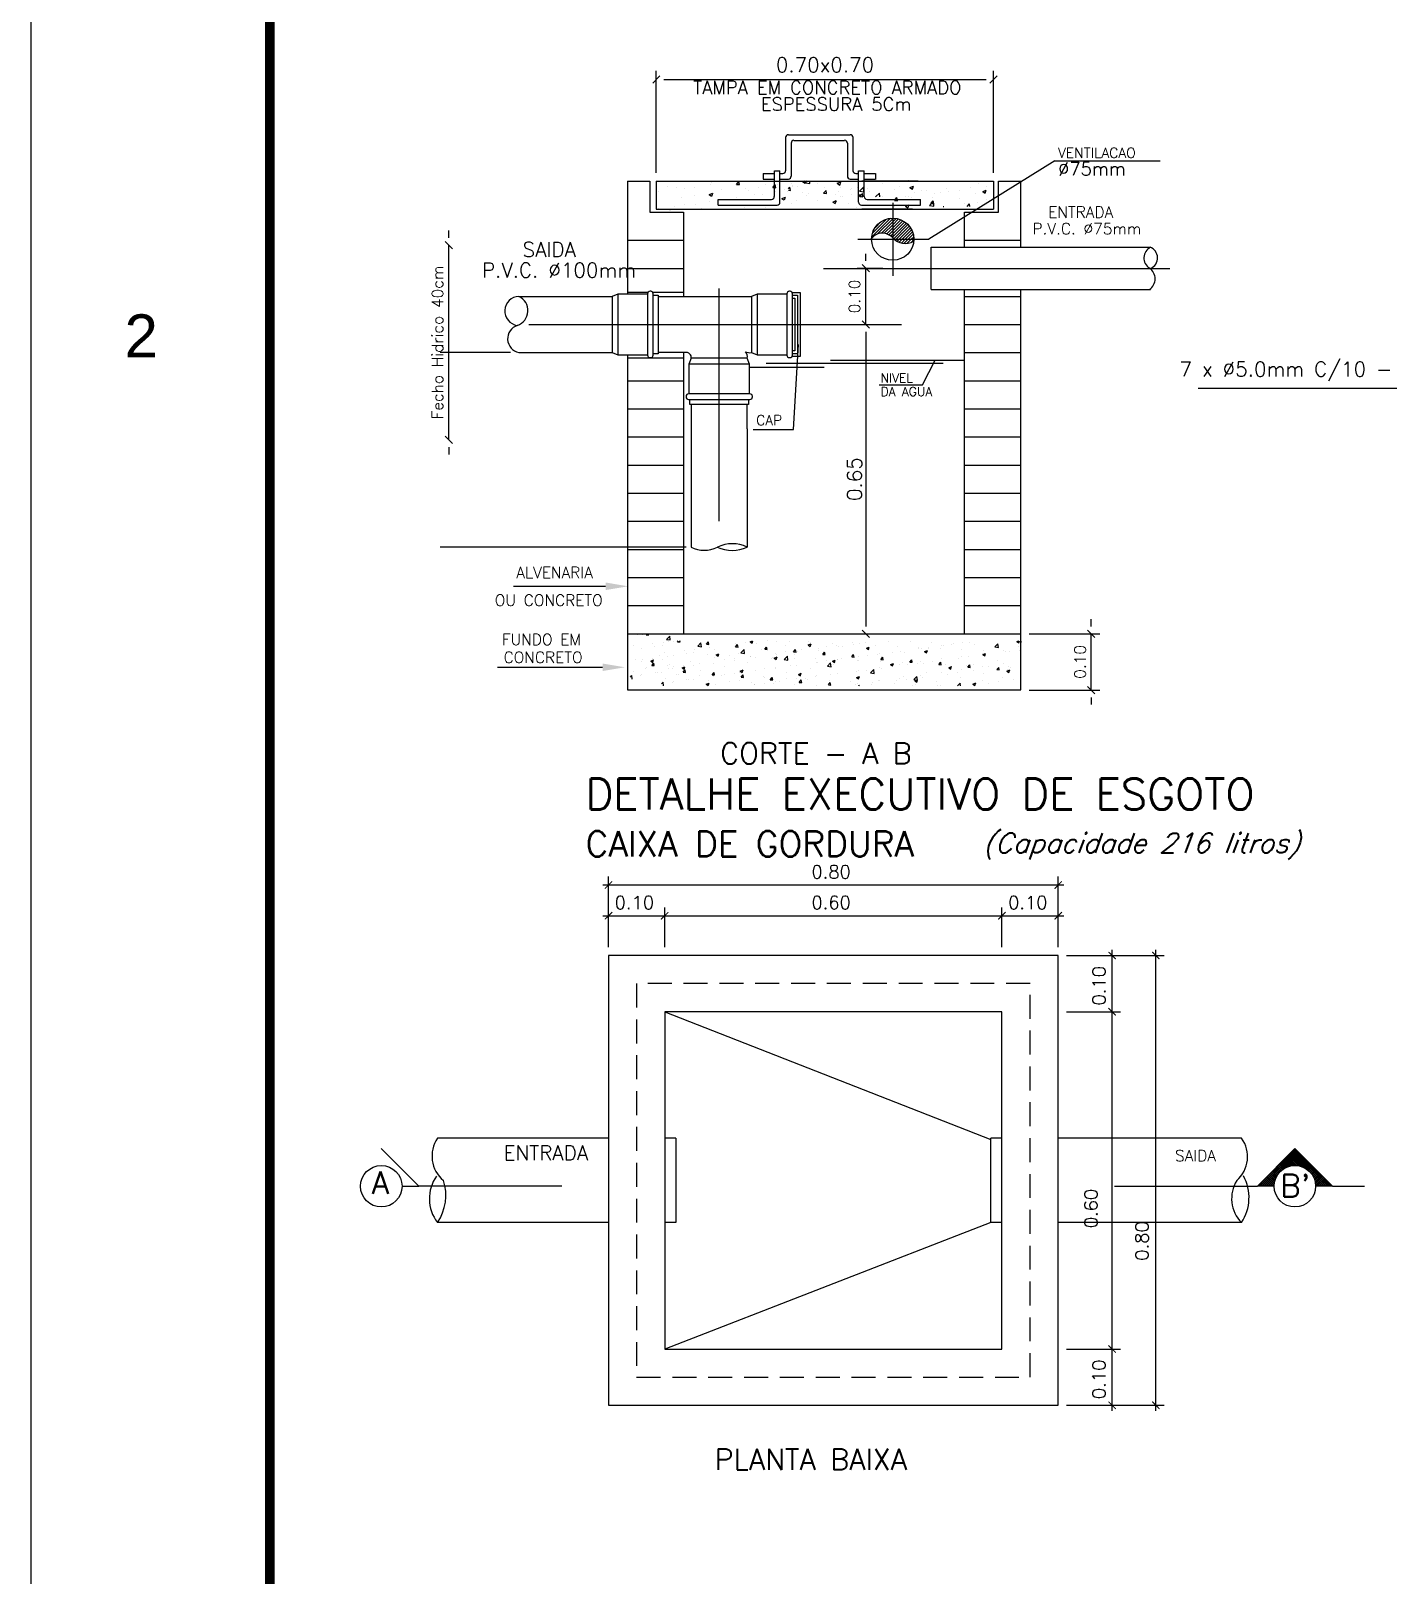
# Model space of a CAD drawing. Extents: x -210 to -126, y -135 to 724.
# Drawn here: x -210.13 to -195.93, y 636.49 to 652.65 of the extents above; entities that cross this region are included whole.
import ezdxf
from ezdxf.enums import TextEntityAlignment as Align

# ---------------------------------------------------------------- set-up
doc = ezdxf.new("R2010")
doc.units = 0
doc.header["$MEASUREMENT"] = 0
doc.linetypes.add('CENTER2', pattern=[28.575, 19.05, -3.175, 3.175, -3.175])
doc.linetypes.add('HIDDEN', pattern=[0.375, 0.25, -0.125])
doc.layers.get('0').update_dxf_attribs({"linetype": 'CONTINUOUS'})
for name, color, linetype in [('A-LAYOUT', 7, 'CONTINUOUS'), ('DETALLHES_CAIXAS', 6, 'CONTINUOUS'), ("PRANCHA - PROJETU'S", 7, 'CONTINUOUS'), ('TXT_1', 2, 'CONTINUOUS'), ('TXT_2', 6, 'CONTINUOUS')]:
    doc.layers.add(name, color=color, linetype=linetype)
doc.styles.add('ADITIVOCAD', font='ROMANS.shx')
doc.styles.add('ARIAL', font='arial.ttf', dxfattribs={"height": 2})
doc.styles.add('ROMANS', font='romans', dxfattribs={"height": 0.1})

# ---------------------------------------------------------------- blocks, each defined once
blk = doc.blocks.new('ADFSGASDFG')
at = {"layer": "PRANCHA - PROJETU'S", "color": 1}
blk.add_line((276.578, 107.346), (276.578, 47.946), dxfattribs=at)
at = {"layer": "PRANCHA - PROJETU'S", "color": 4, "const_width": 0.1}
blk.add_lwpolyline([(279.078, 106.346), (359.678, 106.346), (359.678, 48.946), (279.078, 48.946)], close=True, dxfattribs=at)
at = {"layer": "PRANCHA - PROJETU'S", "color": 50, "linetype": 'Continuous', "style": 'ARIAL'}
blk.add_text('2', height=0.45, dxfattribs=at).set_placement((277.732, 92.496), align=Align.MIDDLE)
blk = doc.blocks.new('*X346')
at = {"color": 0}
for p, q in [((189.809, 137.783), (190.139, 138.114)), ((189.823, 137.85), (190.072, 138.1)), ((189.872, 137.952), (189.97, 138.051)), ((189.912, 137.834), (190.181, 138.103)), ((189.98, 137.849), (190.181, 138.05)), ((190.031, 137.847), (190.181, 137.997)), ((190.074, 137.837), (190.181, 137.944)), ((190.181, 138.103), (190.194, 138.116)), ((190.181, 138.05), (190.242, 138.111)), ((190.181, 137.997), (190.286, 138.101)), ((190.181, 137.944), (190.325, 138.087)), ((190.181, 137.891), (190.361, 138.07)), ((190.181, 137.838), (190.394, 138.05)), ((190.181, 137.785), (190.424, 138.027)), ((190.198, 137.749), (190.451, 138.001)), ((190.244, 137.741), (190.476, 137.973)), ((190.297, 137.741), (190.498, 137.942)), ((190.35, 137.741), (190.517, 137.908)), ((190.112, 137.821), (190.181, 137.891)), ((190.144, 137.801), (190.181, 137.838)), ((190.173, 137.776), (190.181, 137.785)), ((190.227, 137.724), (190.244, 137.741)), ((190.259, 137.703), (190.297, 137.741)), ((190.295, 137.686), (190.35, 137.741)), ((190.335, 137.673), (190.403, 137.741)), ((190.38, 137.665), (190.456, 137.741)), ((190.403, 137.741), (190.533, 137.871)), ((190.433, 137.665), (190.509, 137.741)), ((190.456, 137.741), (190.545, 137.831)), ((190.5, 137.679), (190.556, 137.735)), ((190.509, 137.741), (190.554, 137.786))]:
    blk.add_line(p, q, dxfattribs=at)
blk = doc.blocks.new('*X344')
at = {"color": 0}
for p, q in [((101.59, 65.457), (101.923, 65.79)), ((101.608, 65.457), (101.932, 65.781)), ((101.626, 65.457), (101.941, 65.772)), ((101.643, 65.457), (101.95, 65.763)), ((101.661, 65.457), (101.958, 65.755)), ((101.827, 65.615), (101.787, 65.656)), ((101.839, 65.622), (101.795, 65.665)), ((101.851, 65.627), (101.804, 65.674)), ((101.864, 65.632), (101.813, 65.683)), ((101.878, 65.636), (101.822, 65.692)), ((101.892, 65.639), (101.831, 65.701)), ((101.908, 65.641), (101.84, 65.709)), ((101.847, 65.626), (101.967, 65.746)), ((101.925, 65.641), (101.848, 65.718)), ((101.944, 65.64), (101.857, 65.727)), ((101.966, 65.636), (101.866, 65.736)), ((101.874, 65.635), (101.976, 65.737)), ((101.993, 65.627), (101.875, 65.745)), ((102.035, 65.602), (101.884, 65.754)), ((102.198, 65.457), (101.893, 65.762)), ((101.897, 65.64), (101.985, 65.728)), ((102.216, 65.457), (101.901, 65.771)), ((102.233, 65.457), (101.91, 65.78)), ((101.916, 65.641), (101.994, 65.719)), ((102.251, 65.457), (101.919, 65.789)), ((101.933, 65.641), (102.003, 65.71)), ((101.949, 65.639), (102.011, 65.702)), ((101.964, 65.636), (102.02, 65.693)), ((101.978, 65.633), (102.029, 65.684)), ((101.991, 65.628), (102.038, 65.675)), ((102.003, 65.622), (102.047, 65.666)), ((102.015, 65.616), (102.056, 65.657)), ((101.721, 65.457), (101.654, 65.524)), ((101.737, 65.458), (101.663, 65.533)), ((101.738, 65.475), (101.672, 65.541)), ((101.679, 65.457), (101.753, 65.531)), ((101.74, 65.49), (101.68, 65.55)), ((101.744, 65.505), (101.689, 65.559)), ((101.748, 65.518), (101.698, 65.568)), ((101.753, 65.531), (101.707, 65.577)), ((101.759, 65.543), (101.716, 65.586)), ((101.765, 65.554), (101.725, 65.594)), ((101.772, 65.565), (101.733, 65.603)), ((101.78, 65.575), (101.742, 65.612)), ((101.788, 65.584), (101.751, 65.621)), ((101.797, 65.593), (101.76, 65.63)), ((101.807, 65.601), (101.769, 65.639)), ((101.817, 65.609), (101.778, 65.648)), ((102.025, 65.609), (102.065, 65.649)), ((102.036, 65.602), (102.073, 65.64)), ((102.045, 65.594), (102.082, 65.631)), ((102.054, 65.585), (102.091, 65.622)), ((102.062, 65.576), (102.1, 65.613)), ((102.18, 65.457), (102.067, 65.571)), ((102.07, 65.566), (102.109, 65.604)), ((102.077, 65.555), (102.118, 65.595)), ((102.084, 65.544), (102.126, 65.587)), ((102.09, 65.532), (102.135, 65.578)), ((102.163, 65.457), (102.092, 65.528)), ((102.095, 65.52), (102.144, 65.569)), ((102.099, 65.506), (102.153, 65.56)), ((102.102, 65.492), (102.162, 65.551)), ((102.105, 65.477), (102.171, 65.542)), ((102.106, 65.46), (102.179, 65.534)), ((102.121, 65.457), (102.188, 65.525)), ((102.138, 65.457), (102.197, 65.516)), ((101.597, 65.457), (101.592, 65.462)), ((101.615, 65.457), (101.601, 65.471)), ((101.632, 65.457), (101.61, 65.48)), ((101.65, 65.457), (101.619, 65.488)), ((101.668, 65.457), (101.627, 65.497)), ((101.685, 65.457), (101.636, 65.506)), ((101.703, 65.457), (101.645, 65.515)), ((101.696, 65.457), (101.744, 65.504)), ((101.714, 65.457), (101.739, 65.482)), ((101.732, 65.457), (101.737, 65.463)), ((102.145, 65.457), (102.1, 65.502)), ((102.127, 65.457), (102.104, 65.48)), ((102.109, 65.457), (102.106, 65.461)), ((102.156, 65.457), (102.206, 65.507)), ((102.174, 65.457), (102.215, 65.498)), ((102.191, 65.457), (102.224, 65.489)), ((102.209, 65.457), (102.232, 65.481)), ((102.227, 65.457), (102.241, 65.472)), ((102.244, 65.457), (102.25, 65.463))]:
    blk.add_line(p, q, dxfattribs=at)

msp = doc.modelspace()

# ---------------------------------------------------------------- linework, layer by layer
at = {"layer": 'A-LAYOUT', "linetype": 'ByBlock'}
for p, q in [((-203.549, 652.181), (-203.625, 652.105)), ((-203.587, 651.166), (-203.587, 652.231)), ((-203.51, 652.143), (-200.134, 652.143)), ((-200.096, 652.105), (-200.02, 652.181)), ((-200.058, 651.166), (-200.058, 652.231)), ((-205.759, 650.484), (-205.759, 650.561)), ((-205.797, 650.446), (-205.721, 650.37)), ((-205.759, 648.371), (-205.759, 650.408)), ((-201.434, 650.205), (-201.357, 650.128)), ((-201.395, 650.243), (-201.395, 650.319)), ((-201.218, 650.166), (-201.484, 650.166)), ((-201.395, 649.578), (-201.395, 650.166)), ((-201.466, 649.578), (-201.307, 649.578)), ((-201.466, 649.578), (-201.307, 649.578)), ((-201.357, 649.54), (-201.434, 649.616)), ((-201.357, 649.54), (-201.434, 649.616)), ((-201.395, 649.502), (-201.395, 646.42)), ((-201.395, 649.502), (-201.395, 649.425)), ((-205.113, 649.284), (-205.847, 649.284)), ((-205.721, 648.333), (-205.797, 648.41)), ((-205.759, 648.295), (-205.759, 648.219)), ((-203.275, 647.248), (-205.847, 647.248)), ((-199.036, 646.418), (-199.036, 646.495)), ((-201.434, 646.381), (-201.357, 646.305)), ((-201.403, 646.343), (-201.307, 646.343)), ((-199.686, 646.342), (-198.947, 646.342)), ((-199.074, 646.38), (-198.997, 646.304)), ((-199.036, 645.754), (-199.036, 646.342)), ((-199.686, 645.754), (-198.947, 645.754)), ((-198.997, 645.715), (-199.074, 645.792)), ((-199.036, 645.677), (-199.036, 645.601)), ((-204.146, 643.714), (-199.323, 643.714)), ((-204.088, 643.064), (-204.088, 643.802)), ((-199.382, 643.064), (-199.382, 643.802)), ((-204.146, 643.392), (-203.441, 643.392)), ((-204.088, 643.064), (-204.088, 643.48)), ((-203.558, 643.392), (-199.911, 643.392)), ((-203.499, 643.064), (-203.499, 643.48)), ((-203.499, 643.064), (-203.499, 643.48)), ((-200.029, 643.392), (-199.323, 643.392)), ((-199.97, 643.064), (-199.97, 643.48)), ((-199.97, 643.064), (-199.97, 643.48)), ((-199.382, 643.064), (-199.382, 643.48)), ((-199.294, 642.976), (-198.729, 642.976)), ((-199.294, 642.976), (-198.272, 642.976)), ((-198.817, 642.329), (-198.817, 643.035)), ((-198.36, 638.212), (-198.36, 643.035)), ((-198.817, 638.8), (-198.817, 642.447)), ((-199.294, 642.388), (-198.729, 642.388)), ((-199.294, 642.388), (-198.729, 642.388)), ((-199.294, 638.859), (-198.729, 638.859)), ((-199.294, 638.859), (-198.729, 638.859)), ((-198.817, 638.212), (-198.817, 638.918)), ((-199.294, 638.271), (-198.729, 638.271)), ((-199.294, 638.271), (-198.272, 638.271))]:
    msp.add_line(p, q, dxfattribs=at)
at = {"layer": 'A-LAYOUT'}
for p, q in [((-202.235, 651.535), (-202.235, 651.188)), ((-202.205, 651.564), (-201.558, 651.564)), ((-202.176, 651.476), (-202.176, 651.13)), ((-202.147, 651.505), (-201.617, 651.505)), ((-201.588, 651.476), (-201.588, 651.13)), ((-201.529, 651.535), (-201.529, 651.188)), ((-202.47, 651.159), (-202.352, 651.159)), ((-202.47, 651.159), (-202.47, 651.1)), ((-202.352, 651.188), (-202.294, 651.188)), ((-202.352, 650.916), (-202.352, 651.188)), ((-202.294, 650.857), (-202.294, 651.188)), ((-202.294, 651.159), (-202.264, 651.159)), ((-201.5, 651.159), (-201.47, 651.159)), ((-201.47, 651.188), (-201.411, 651.188)), ((-201.47, 650.857), (-201.47, 651.188)), ((-201.411, 650.916), (-201.411, 651.188)), ((-201.411, 651.159), (-201.294, 651.159)), ((-201.294, 651.159), (-201.294, 651.1)), ((-199.417, 651.29), (-200.735, 650.471)), ((-199.417, 651.29), (-198.314, 651.29)), ((-203.514, 651.073), (-203.514, 651.073)), ((-203.466, 651.019), (-203.466, 651.019)), ((-203.378, 651.017), (-203.378, 651.017)), ((-203.289, 651.006), (-203.289, 651.006)), ((-203.183, 651.007), (-203.183, 651.007)), ((-203.095, 651.075), (-203.095, 651.075)), ((-203.069, 651.07), (-203.069, 651.07)), ((-203.022, 651.04), (-203.022, 651.04)), ((-203.012, 651.066), (-203.012, 651.066)), ((-202.901, 650.995), (-202.901, 650.995)), ((-202.747, 651.044), (-202.722, 651.075)), ((-202.747, 651.044), (-202.716, 651.042)), ((-202.73, 651.054), (-202.73, 651.054)), ((-202.715, 651.042), (-202.722, 651.075)), ((-202.652, 650.997), (-202.652, 650.997)), ((-202.618, 650.983), (-202.618, 650.983)), ((-202.519, 651.014), (-202.519, 651.014)), ((-202.47, 651.1), (-202.352, 651.1)), ((-202.447, 651.042), (-202.447, 651.042)), ((-202.367, 651.011), (-202.342, 651.042)), ((-202.367, 651.011), (-202.336, 651.008)), ((-202.336, 651.008), (-202.342, 651.042)), ((-202.319, 651.04), (-202.319, 651.04)), ((-202.294, 651.1), (-202.205, 651.1)), ((-202.25, 650.991), (-202.25, 650.991)), ((-202.204, 650.999), (-202.191, 651.015)), ((-202.204, 650.983), (-202.184, 650.982)), ((-202.184, 650.982), (-202.191, 651.015)), ((-202.169, 651.05), (-202.169, 651.05)), ((-202.167, 651.02), (-202.167, 651.02)), ((-202.164, 651.03), (-202.164, 651.03)), ((-202.11, 651.025), (-202.11, 651.025)), ((-202.057, 651.074), (-202.036, 651.081)), ((-202.057, 651.074), (-202.03, 651.056)), ((-202.03, 651.056), (-202.022, 651.081)), ((-202.026, 651.062), (-202.008, 651.081)), ((-202.026, 651.062), (-201.979, 651.055)), ((-201.979, 651.055), (-201.982, 651.081)), ((-201.896, 651.058), (-201.896, 651.058)), ((-201.836, 650.951), (-201.811, 650.982)), ((-201.828, 651.013), (-201.828, 651.013)), ((-201.805, 650.948), (-201.811, 650.982)), ((-201.694, 651.056), (-201.657, 651.07)), ((-201.694, 651.056), (-201.667, 651.038)), ((-201.667, 651.038), (-201.657, 651.07)), ((-201.66, 651.013), (-201.66, 651.013)), ((-201.558, 651.1), (-201.47, 651.1)), ((-201.552, 650.987), (-201.552, 650.987)), ((-201.545, 651.001), (-201.545, 651.001)), ((-201.486, 651.017), (-201.486, 651.017)), ((-201.461, 650.974), (-201.42, 651.017)), ((-200.846, 651.078), (-201.438, 651.078)), ((-201.414, 650.967), (-201.42, 651.017)), ((-201.415, 651.082), (-201.415, 651.082)), ((-201.411, 651.1), (-201.294, 651.1)), ((-201.378, 651.001), (-201.378, 651.001)), ((-201.283, 651.1), (-201.283, 651.1)), ((-201.219, 651.051), (-201.219, 651.051)), ((-201.095, 650.99), (-201.095, 650.99)), ((-201.046, 651.024), (-201.046, 651.024)), ((-200.944, 651.09), (-200.944, 651.09)), ((-200.933, 651.013), (-200.896, 651.027)), ((-200.933, 651.013), (-200.907, 650.995)), ((-200.907, 650.995), (-200.896, 651.027)), ((-200.813, 650.978), (-200.813, 650.978)), ((-200.755, 650.979), (-200.755, 650.979)), ((-200.737, 651.077), (-200.737, 651.077)), ((-200.554, 651.005), (-200.554, 651.005)), ((-200.411, 650.985), (-200.411, 650.985)), ((-200.301, 651.013), (-200.301, 651.013)), ((-200.22, 651.049), (-200.22, 651.049)), ((-200.172, 650.971), (-200.135, 650.985)), ((-200.146, 650.953), (-200.135, 650.985)), ((-200.136, 651.025), (-200.136, 651.025)), ((-203.561, 650.968), (-203.561, 650.968)), ((-203.319, 650.909), (-203.319, 650.909)), ((-203.296, 650.829), (-203.296, 650.829)), ((-203.187, 650.926), (-203.187, 650.926)), ((-203.176, 650.832), (-203.176, 650.832)), ((-203.034, 650.939), (-202.997, 650.953)), ((-203.034, 650.939), (-203.008, 650.921)), ((-203.028, 650.863), (-203.028, 650.863)), ((-203.007, 650.921), (-202.997, 650.953)), ((-202.986, 650.953), (-202.986, 650.953)), ((-202.941, 650.827), (-202.941, 650.886)), ((-202.941, 650.886), (-202.382, 650.886)), ((-202.941, 650.827), (-202.323, 650.827)), ((-202.867, 650.885), (-202.867, 650.885)), ((-202.753, 650.903), (-202.753, 650.903)), ((-202.559, 650.938), (-202.559, 650.938)), ((-202.481, 650.94), (-202.481, 650.94)), ((-202.458, 650.832), (-202.458, 650.832)), ((-202.335, 650.971), (-202.335, 650.971)), ((-202.273, 650.896), (-202.236, 650.911)), ((-202.273, 650.896), (-202.253, 650.883)), ((-202.245, 650.883), (-202.236, 650.911)), ((-202.214, 650.974), (-202.214, 650.974)), ((-202.174, 650.844), (-202.174, 650.844)), ((-202.124, 650.876), (-202.124, 650.876)), ((-202.053, 650.959), (-202.053, 650.959)), ((-202.019, 650.926), (-202.019, 650.926)), ((-201.999, 650.954), (-201.999, 650.954)), ((-201.902, 650.881), (-201.902, 650.881)), ((-201.836, 650.951), (-201.805, 650.949)), ((-201.741, 650.86), (-201.704, 650.875)), ((-201.741, 650.86), (-201.714, 650.843)), ((-201.716, 650.942), (-201.716, 650.942)), ((-201.714, 650.843), (-201.703, 650.875)), ((-201.685, 650.97), (-201.685, 650.97)), ((-201.663, 650.918), (-201.663, 650.918)), ((-201.635, 650.915), (-201.635, 650.915)), ((-201.574, 650.84), (-201.574, 650.84)), ((-201.549, 650.942), (-201.549, 650.942)), ((-201.471, 650.914), (-201.449, 650.94)), ((-201.461, 650.974), (-201.414, 650.967)), ((-201.457, 650.918), (-201.431, 650.948)), ((-201.457, 650.918), (-201.425, 650.915)), ((-201.445, 650.914), (-201.449, 650.94)), ((-201.441, 650.827), (-200.823, 650.827)), ((-201.433, 650.93), (-201.433, 650.93)), ((-201.425, 650.915), (-201.431, 650.948)), ((-201.382, 650.886), (-200.823, 650.886)), ((-201.354, 650.971), (-201.354, 650.971)), ((-201.292, 650.914), (-201.253, 650.954)), ((-201.266, 650.93), (-201.266, 650.93)), ((-201.248, 650.914), (-201.253, 650.954)), ((-201.222, 650.917), (-201.222, 650.917)), ((-201.095, 650.876), (-201.07, 650.906)), ((-201.095, 650.876), (-201.064, 650.873)), ((-201.094, 650.816), (-201.094, 650.816)), ((-201.064, 650.873), (-201.07, 650.906)), ((-200.984, 650.918), (-200.984, 650.918)), ((-200.98, 650.818), (-200.947, 650.831)), ((-200.98, 650.818), (-200.954, 650.8)), ((-200.953, 650.8), (-200.943, 650.831)), ((-200.95, 650.914), (-200.95, 650.914)), ((-200.919, 650.907), (-200.919, 650.907)), ((-200.887, 650.961), (-200.887, 650.961)), ((-200.823, 650.827), (-200.823, 650.886)), ((-200.729, 650.824), (-200.688, 650.867)), ((-200.729, 650.824), (-200.682, 650.816)), ((-200.716, 650.843), (-200.69, 650.873)), ((-200.716, 650.843), (-200.684, 650.84)), ((-200.701, 650.906), (-200.701, 650.906)), ((-200.684, 650.84), (-200.69, 650.873)), ((-200.682, 650.816), (-200.688, 650.866)), ((-200.678, 650.951), (-200.678, 650.951)), ((-200.61, 650.96), (-200.61, 650.96)), ((-200.587, 650.812), (-200.58, 650.814)), ((-200.581, 650.812), (-200.58, 650.814)), ((-200.53, 650.966), (-200.53, 650.966)), ((-200.418, 650.895), (-200.418, 650.895)), ((-200.359, 650.84), (-200.359, 650.84)), ((-200.334, 650.812), (-200.31, 650.84)), ((-200.305, 650.812), (-200.31, 650.84)), ((-200.247, 650.954), (-200.247, 650.954)), ((-200.227, 650.858), (-200.227, 650.858)), ((-200.172, 650.971), (-200.146, 650.953)), ((-200.142, 650.849), (-200.142, 650.849)), ((-200.136, 650.883), (-200.136, 650.883)), ((-203.567, 650.792), (-203.567, 650.792)), ((-203.446, 650.781), (-203.442, 650.782)), ((-203.442, 650.781), (-203.442, 650.782)), ((-203.4, 650.809), (-203.4, 650.809)), ((-203.117, 650.797), (-203.117, 650.797)), ((-202.835, 650.785), (-202.835, 650.785)), ((-202.791, 650.788), (-202.791, 650.788)), ((-202.659, 650.805), (-202.659, 650.805)), ((-202.449, 650.804), (-202.449, 650.804)), ((-201.883, 650.787), (-201.883, 650.787)), ((-201.491, 650.805), (-201.491, 650.805)), ((-200.905, 650.784), (-201.438, 650.784)), ((-200.711, 650.387), (-198.417, 650.387)), ((-200.711, 649.946), (-200.711, 650.387)), ((-203.99, 649.896), (-203.99, 649.26)), ((-203.89, 649.916), (-203.673, 649.916)), ((-202.532, 649.896), (-202.532, 649.26)), ((-200.711, 649.946), (-198.417, 649.946)), ((-202.153, 648.481), (-202.099, 649.368)), ((-201.764, 649.206), (-200.361, 649.206)), ((-200.802, 648.948), (-200.67, 649.206)), ((-202.611, 649.165), (-203.247, 649.165)), ((-202.611, 649.131), (-201.831, 649.131)), ((-202.436, 649.174), (-200.587, 649.174)), ((-201.254, 648.948), (-200.802, 648.948)), ((-197.917, 648.911), (-195.31, 648.911)), ((-203.223, 648.742), (-203.223, 647.249)), ((-202.635, 648.488), (-202.635, 648.742)), ((-202.635, 648.488), (-202.635, 647.249)), ((-202.573, 648.481), (-202.153, 648.481)), ((-205.081, 646.839), (-204.117, 646.839)), ((-203.783, 646.33), (-203.783, 646.33)), ((-203.732, 646.33), (-203.732, 646.33)), ((-203.692, 646.33), (-203.684, 646.34)), ((-203.692, 646.33), (-203.667, 646.328)), ((-203.667, 646.328), (-203.669, 646.34)), ((-203.48, 646.284), (-203.447, 646.319)), ((-203.443, 646.278), (-203.447, 646.319)), ((-203.83, 646.217), (-203.83, 646.217)), ((-203.738, 646.189), (-203.738, 646.189)), ((-203.622, 646.239), (-203.622, 646.239)), ((-203.604, 646.208), (-203.604, 646.208)), ((-203.52, 646.219), (-203.52, 646.219)), ((-203.516, 646.253), (-203.516, 646.253)), ((-203.502, 646.146), (-203.502, 646.146)), ((-203.48, 646.284), (-203.443, 646.278)), ((-203.456, 646.259), (-203.456, 646.259)), ((-203.405, 646.259), (-203.405, 646.259)), ((-203.365, 646.259), (-203.357, 646.268)), ((-203.365, 646.259), (-203.339, 646.257)), ((-203.339, 646.257), (-203.342, 646.268)), ((-203.295, 646.168), (-203.295, 646.168)), ((-203.276, 646.137), (-203.276, 646.137)), ((-203.193, 646.148), (-203.193, 646.148)), ((-203.189, 646.181), (-203.189, 646.181)), ((-203.153, 646.213), (-203.12, 646.247)), ((-203.153, 646.213), (-203.115, 646.207)), ((-203.115, 646.207), (-203.12, 646.247)), ((-203.061, 646.233), (-203.041, 646.257)), ((-203.061, 646.233), (-203.036, 646.23)), ((-203.036, 646.23), (-203.041, 646.257)), ((-203.028, 646.203), (-203.028, 646.203)), ((-202.979, 646.175), (-202.979, 646.175)), ((-202.962, 646.123), (-202.932, 646.134)), ((-202.94, 646.109), (-202.932, 646.134)), ((-202.761, 646.238), (-202.761, 646.238)), ((-202.759, 646.207), (-202.759, 646.207)), ((-202.757, 646.206), (-202.737, 646.23)), ((-202.757, 646.206), (-202.732, 646.204)), ((-202.732, 646.204), (-202.737, 646.23)), ((-202.732, 646.133), (-202.732, 646.133)), ((-202.701, 646.143), (-202.668, 646.177)), ((-202.701, 646.143), (-202.663, 646.137)), ((-202.663, 646.137), (-202.668, 646.177)), ((-202.655, 646.252), (-202.655, 646.252)), ((-202.606, 646.259), (-202.582, 646.268)), ((-202.606, 646.259), (-202.585, 646.245)), ((-202.585, 646.245), (-202.577, 646.268)), ((-202.541, 646.237), (-202.541, 646.237)), ((-202.485, 646.175), (-202.485, 646.175)), ((-202.453, 646.18), (-202.433, 646.204)), ((-202.453, 646.18), (-202.428, 646.177)), ((-202.428, 646.177), (-202.433, 646.204)), ((-202.425, 646.267), (-202.425, 646.267)), ((-202.339, 646.141), (-202.339, 646.141)), ((-202.328, 646.264), (-202.328, 646.264)), ((-202.238, 646.218), (-202.238, 646.218)), ((-202.232, 646.155), (-202.232, 646.155)), ((-202.198, 646.257), (-202.198, 646.257)), ((-202.15, 646.153), (-202.129, 646.177)), ((-202.15, 646.153), (-202.124, 646.151)), ((-202.124, 646.151), (-202.129, 646.177)), ((-202.113, 646.155), (-202.113, 646.155)), ((-202.072, 646.176), (-202.072, 646.176)), ((-201.997, 646.226), (-201.967, 646.237)), ((-201.997, 646.226), (-201.976, 646.211)), ((-201.991, 646.26), (-201.991, 646.26)), ((-201.976, 646.211), (-201.967, 646.237)), ((-201.972, 646.247), (-201.972, 646.247)), ((-201.895, 646.184), (-201.895, 646.184)), ((-201.89, 646.167), (-201.89, 646.167)), ((-201.846, 646.126), (-201.826, 646.151)), ((-201.821, 646.124), (-201.826, 646.151)), ((-201.805, 646.211), (-201.805, 646.211)), ((-201.746, 646.238), (-201.746, 646.238)), ((-201.699, 646.225), (-201.699, 646.225)), ((-201.681, 646.212), (-201.681, 646.212)), ((-201.643, 646.21), (-201.643, 646.21)), ((-201.538, 646.246), (-201.538, 646.246)), ((-201.52, 646.228), (-201.52, 646.228)), ((-201.461, 646.243), (-201.461, 646.243)), ((-201.396, 646.252), (-201.396, 646.252)), ((-201.388, 646.192), (-201.359, 646.203)), ((-201.388, 646.192), (-201.367, 646.177)), ((-201.367, 646.177), (-201.359, 646.203)), ((-201.294, 646.219), (-201.294, 646.219)), ((-201.276, 646.129), (-201.276, 646.129)), ((-201.249, 646.132), (-201.249, 646.132)), ((-201.157, 646.266), (-201.157, 646.266)), ((-201.116, 646.15), (-201.116, 646.15)), ((-201.068, 646.209), (-201.068, 646.209)), ((-201.035, 646.159), (-201.035, 646.159)), ((-200.987, 646.146), (-200.987, 646.146)), ((-200.931, 646.257), (-200.931, 646.257)), ((-200.848, 646.185), (-200.848, 646.185)), ((-200.842, 646.2), (-200.842, 646.2)), ((-200.815, 646.191), (-200.815, 646.191)), ((-200.78, 646.158), (-200.75, 646.169)), ((-200.78, 646.158), (-200.759, 646.143)), ((-200.759, 646.143), (-200.75, 646.169)), ((-200.742, 646.199), (-200.742, 646.199)), ((-200.74, 646.189), (-200.74, 646.189)), ((-200.705, 646.247), (-200.705, 646.247)), ((-200.616, 646.19), (-200.616, 646.19)), ((-200.598, 646.221), (-200.598, 646.221)), ((-200.582, 646.22), (-200.582, 646.22)), ((-200.493, 646.231), (-200.493, 646.231)), ((-200.479, 646.237), (-200.479, 646.237)), ((-200.39, 646.181), (-200.39, 646.181)), ((-200.384, 646.248), (-200.384, 646.248)), ((-200.314, 646.255), (-200.314, 646.255)), ((-200.253, 646.228), (-200.253, 646.228)), ((-200.171, 646.124), (-200.142, 646.135)), ((-200.169, 646.139), (-200.169, 646.139)), ((-200.164, 646.171), (-200.164, 646.171)), ((-200.15, 646.11), (-200.142, 646.135)), ((-200.045, 646.205), (-200.012, 646.239)), ((-200.045, 646.205), (-200.008, 646.199)), ((-200.027, 646.218), (-200.027, 646.218)), ((-200.008, 646.199), (-200.012, 646.239)), ((-199.952, 646.169), (-199.952, 646.169)), ((-199.938, 646.161), (-199.938, 646.161)), ((-199.892, 646.158), (-199.892, 646.158)), ((-199.815, 646.26), (-199.794, 646.268)), ((-199.815, 646.26), (-199.794, 646.246)), ((-199.801, 646.209), (-199.801, 646.209)), ((-199.794, 646.246), (-199.787, 646.268)), ((-199.786, 646.172), (-199.786, 646.172)), ((-199.778, 646.259), (-199.77, 646.268)), ((-199.778, 646.259), (-199.767, 646.258)), ((-205.248, 645.992), (-204.149, 645.992)), ((-203.8, 646.077), (-203.8, 646.077)), ((-203.743, 646.048), (-203.743, 646.048)), ((-203.734, 646.072), (-203.734, 646.072)), ((-203.699, 645.984), (-203.699, 645.984)), ((-203.686, 645.992), (-203.686, 645.992)), ((-203.645, 646.057), (-203.615, 646.069)), ((-203.645, 646.057), (-203.624, 646.043)), ((-203.633, 646.012), (-203.613, 646.036)), ((-203.633, 646.012), (-203.608, 646.01)), ((-203.628, 646.086), (-203.628, 646.086)), ((-203.624, 646.043), (-203.615, 646.069)), ((-203.608, 646.01), (-203.613, 646.036)), ((-203.554, 646.119), (-203.554, 646.119)), ((-203.525, 646.078), (-203.525, 646.078)), ((-203.473, 646.006), (-203.473, 646.006)), ((-203.467, 646.107), (-203.467, 646.107)), ((-203.46, 645.982), (-203.46, 645.982)), ((-203.452, 646.026), (-203.452, 646.026)), ((-203.415, 645.977), (-203.415, 645.977)), ((-203.41, 646.118), (-203.41, 646.118)), ((-203.406, 646), (-203.406, 646)), ((-203.317, 645.986), (-203.288, 645.998)), ((-203.317, 645.986), (-203.296, 645.972)), ((-203.3, 646.014), (-203.3, 646.014)), ((-203.296, 645.972), (-203.288, 645.998)), ((-203.226, 646.048), (-203.226, 646.048)), ((-203.198, 646.007), (-203.198, 646.007)), ((-203.14, 646.036), (-203.14, 646.036)), ((-203.05, 646.127), (-203.05, 646.127)), ((-202.984, 646.034), (-202.984, 646.034)), ((-202.979, 646.091), (-202.979, 646.091)), ((-202.962, 646.123), (-202.94, 646.109)), ((-202.878, 645.998), (-202.878, 645.998)), ((-202.872, 646.071), (-202.872, 646.071)), ((-202.824, 646.118), (-202.824, 646.118)), ((-202.766, 646.085), (-202.766, 646.085)), ((-202.764, 646.066), (-202.764, 646.066)), ((-202.631, 646.04), (-202.631, 646.04)), ((-202.606, 646.106), (-202.606, 646.106)), ((-202.598, 646.108), (-202.598, 646.108)), ((-202.547, 646.096), (-202.547, 646.096)), ((-202.45, 645.974), (-202.45, 645.974)), ((-202.384, 646.083), (-202.384, 646.083)), ((-202.372, 646.099), (-202.372, 646.099)), ((-202.353, 646.089), (-202.323, 646.1)), ((-202.353, 646.089), (-202.332, 646.075)), ((-202.344, 645.988), (-202.344, 645.988)), ((-202.338, 645.982), (-202.338, 645.982)), ((-202.333, 646.123), (-202.333, 646.123)), ((-202.332, 646.075), (-202.323, 646.1)), ((-202.249, 646.073), (-202.216, 646.107)), ((-202.249, 646.073), (-202.211, 646.067)), ((-202.211, 646.067), (-202.216, 646.107)), ((-202.184, 646.009), (-202.184, 646.009)), ((-202.146, 646.089), (-202.146, 646.089)), ((-202.137, 646.125), (-202.137, 646.125)), ((-202.118, 646.014), (-202.118, 646.014)), ((-201.975, 645.977), (-201.975, 645.977)), ((-201.92, 646.079), (-201.92, 646.079)), ((-201.916, 646.044), (-201.916, 646.044)), ((-201.9, 646.043), (-201.9, 646.043)), ((-201.846, 646.126), (-201.821, 646.124)), ((-201.81, 646.058), (-201.81, 646.058)), ((-201.797, 646.003), (-201.764, 646.037)), ((-201.797, 646.003), (-201.759, 645.997)), ((-201.759, 645.997), (-201.764, 646.037)), ((-201.744, 646.055), (-201.715, 646.066)), ((-201.744, 646.055), (-201.723, 646.041)), ((-201.728, 646.019), (-201.728, 646.019)), ((-201.723, 646.041), (-201.715, 646.066)), ((-201.694, 646.07), (-201.694, 646.07)), ((-201.687, 646.071), (-201.687, 646.071)), ((-201.65, 646.079), (-201.65, 646.079)), ((-201.542, 646.1), (-201.522, 646.124)), ((-201.542, 646.1), (-201.517, 646.098)), ((-201.517, 646.097), (-201.522, 646.124)), ((-201.481, 646.061), (-201.481, 646.061)), ((-201.468, 646.06), (-201.468, 646.06)), ((-201.467, 646.102), (-201.467, 646.102)), ((-201.382, 646.115), (-201.382, 646.115)), ((-201.345, 645.933), (-201.312, 645.967)), ((-201.307, 645.927), (-201.312, 645.967)), ((-201.254, 645.991), (-201.254, 645.991)), ((-201.242, 646.051), (-201.242, 646.051)), ((-201.238, 646.073), (-201.218, 646.098)), ((-201.238, 646.073), (-201.213, 646.071)), ((-201.234, 646.104), (-201.234, 646.104)), ((-201.227, 645.983), (-201.227, 645.983)), ((-201.213, 646.071), (-201.218, 646.097)), ((-201.136, 646.021), (-201.106, 646.032)), ((-201.136, 646.021), (-201.115, 646.007)), ((-201.115, 646.007), (-201.106, 646.032)), ((-201.04, 646.018), (-201.04, 646.018)), ((-201.016, 646.041), (-201.016, 646.041)), ((-200.96, 646.018), (-200.96, 646.018)), ((-200.935, 646.047), (-200.914, 646.071)), ((-200.935, 646.047), (-200.909, 646.044)), ((-200.909, 646.044), (-200.914, 646.071)), ((-200.854, 646.032), (-200.854, 646.032)), ((-200.82, 646.05), (-200.82, 646.05)), ((-200.79, 646.032), (-200.79, 646.032)), ((-200.693, 646.053), (-200.693, 646.053)), ((-200.631, 646.02), (-200.611, 646.044)), ((-200.631, 646.02), (-200.606, 646.018)), ((-200.606, 646.018), (-200.611, 646.044)), ((-200.603, 646.08), (-200.603, 646.08)), ((-200.563, 646.022), (-200.563, 646.022)), ((-200.527, 645.987), (-200.497, 645.999)), ((-200.527, 645.987), (-200.506, 645.973)), ((-200.511, 645.978), (-200.511, 645.978)), ((-200.506, 645.973), (-200.497, 645.999)), ((-200.426, 646.088), (-200.426, 646.088)), ((-200.389, 646.107), (-200.389, 646.107)), ((-200.337, 646.013), (-200.337, 646.013)), ((-200.327, 645.993), (-200.307, 646.018)), ((-200.327, 645.993), (-200.302, 645.991)), ((-200.32, 646.102), (-200.32, 646.102)), ((-200.302, 645.991), (-200.307, 646.018)), ((-200.264, 646.021), (-200.264, 646.021)), ((-200.174, 645.998), (-200.174, 645.998)), ((-200.171, 646.124), (-200.15, 646.11)), ((-200.159, 646.123), (-200.159, 646.123)), ((-200.111, 646.003), (-200.111, 646.003)), ((-200.023, 645.967), (-200.003, 645.991)), ((-200.023, 645.967), (-199.998, 645.965)), ((-200.017, 646.063), (-200.017, 646.063)), ((-200.003, 645.991), (-200.003, 645.991)), ((-199.998, 645.965), (-200.003, 645.991)), ((-199.957, 646.028), (-199.957, 646.028)), ((-199.915, 645.97), (-199.915, 645.97)), ((-199.897, 646.005), (-199.897, 646.005)), ((-199.885, 645.994), (-199.885, 645.994)), ((-199.77, 646.106), (-199.77, 646.106)), ((-203.858, 645.89), (-203.843, 645.906)), ((-203.845, 645.905), (-203.845, 645.905)), ((-203.839, 645.869), (-203.843, 645.906)), ((-203.823, 645.944), (-203.823, 645.944)), ((-203.748, 645.907), (-203.748, 645.907)), ((-203.739, 645.919), (-203.739, 645.919)), ((-203.597, 645.935), (-203.597, 645.935)), ((-203.579, 645.94), (-203.579, 645.94)), ((-203.531, 645.819), (-203.516, 645.835)), ((-203.53, 645.937), (-203.53, 645.937)), ((-203.518, 645.833), (-203.518, 645.833)), ((-203.511, 645.798), (-203.516, 645.835)), ((-203.496, 645.873), (-203.496, 645.873)), ((-203.421, 645.836), (-203.421, 645.836)), ((-203.412, 645.847), (-203.412, 645.847)), ((-203.372, 645.913), (-203.372, 645.913)), ((-203.359, 645.92), (-203.359, 645.92)), ((-203.306, 645.941), (-203.286, 645.965)), ((-203.306, 645.941), (-203.281, 645.938)), ((-203.281, 645.938), (-203.286, 645.965)), ((-203.269, 645.864), (-203.269, 645.864)), ((-203.251, 645.869), (-203.251, 645.869)), ((-203.203, 645.866), (-203.203, 645.866)), ((-203.133, 645.911), (-203.133, 645.911)), ((-203.125, 645.955), (-203.125, 645.955)), ((-203.065, 645.816), (-203.035, 645.827)), ((-203.065, 645.816), (-203.044, 645.802)), ((-203.043, 645.854), (-203.043, 645.854)), ((-203.043, 645.801), (-203.035, 645.827)), ((-203.002, 645.914), (-202.982, 645.938)), ((-203.002, 645.914), (-202.977, 645.912)), ((-202.989, 645.893), (-202.989, 645.893)), ((-202.984, 645.904), (-202.984, 645.904)), ((-202.977, 645.912), (-202.982, 645.938)), ((-202.963, 645.807), (-202.963, 645.807)), ((-202.907, 645.901), (-202.907, 645.901)), ((-202.878, 645.918), (-202.878, 645.918)), ((-202.817, 645.844), (-202.817, 645.844)), ((-202.769, 645.925), (-202.769, 645.925)), ((-202.717, 645.939), (-202.717, 645.939)), ((-202.716, 645.85), (-202.716, 645.85)), ((-202.709, 645.952), (-202.679, 645.964)), ((-202.709, 645.952), (-202.688, 645.938)), ((-202.698, 645.888), (-202.678, 645.912)), ((-202.698, 645.888), (-202.673, 645.885)), ((-202.688, 645.938), (-202.679, 645.964)), ((-202.681, 645.892), (-202.681, 645.892)), ((-202.673, 645.885), (-202.678, 645.912)), ((-202.591, 645.835), (-202.591, 645.835)), ((-202.561, 645.807), (-202.561, 645.807)), ((-202.557, 645.814), (-202.557, 645.814)), ((-202.552, 645.955), (-202.552, 645.955)), ((-202.469, 645.892), (-202.469, 645.892)), ((-202.455, 645.821), (-202.455, 645.821)), ((-202.454, 645.882), (-202.454, 645.882)), ((-202.395, 645.861), (-202.374, 645.885)), ((-202.395, 645.861), (-202.369, 645.859)), ((-202.369, 645.859), (-202.374, 645.885)), ((-202.365, 645.825), (-202.365, 645.825)), ((-202.343, 645.841), (-202.343, 645.841)), ((-202.295, 645.842), (-202.295, 645.842)), ((-202.228, 645.873), (-202.228, 645.873)), ((-202.222, 645.934), (-202.222, 645.934)), ((-202.139, 645.816), (-202.139, 645.816)), ((-202.123, 645.873), (-202.123, 645.873)), ((-202.1, 645.918), (-202.07, 645.93)), ((-202.1, 645.918), (-202.079, 645.904)), ((-202.091, 645.834), (-202.071, 645.859)), ((-202.091, 645.834), (-202.066, 645.832)), ((-202.079, 645.904), (-202.07, 645.93)), ((-202.066, 645.832), (-202.071, 645.859)), ((-202.027, 645.877), (-202.027, 645.877)), ((-202.002, 645.863), (-202.002, 645.863)), ((-201.921, 645.891), (-201.921, 645.891)), ((-201.913, 645.806), (-201.913, 645.806)), ((-201.906, 645.903), (-201.906, 645.903)), ((-201.787, 645.808), (-201.767, 645.832)), ((-201.787, 645.808), (-201.762, 645.806)), ((-201.776, 645.854), (-201.776, 645.854)), ((-201.762, 645.806), (-201.767, 645.832)), ((-201.761, 645.912), (-201.761, 645.912)), ((-201.692, 645.93), (-201.692, 645.93)), ((-201.55, 645.844), (-201.55, 645.844)), ((-201.499, 645.809), (-201.499, 645.809)), ((-201.494, 645.948), (-201.494, 645.948)), ((-201.492, 645.885), (-201.462, 645.896)), ((-201.492, 645.885), (-201.47, 645.87)), ((-201.477, 645.82), (-201.477, 645.82)), ((-201.472, 645.961), (-201.472, 645.961)), ((-201.47, 645.87), (-201.462, 645.896)), ((-201.469, 645.798), (-201.463, 645.806)), ((-201.462, 645.798), (-201.463, 645.805)), ((-201.388, 645.962), (-201.388, 645.962)), ((-201.345, 645.933), (-201.307, 645.927)), ((-201.339, 645.816), (-201.339, 645.816)), ((-201.324, 645.834), (-201.324, 645.834)), ((-201.259, 645.85), (-201.259, 645.85)), ((-201.252, 645.851), (-201.252, 645.851)), ((-201.098, 645.825), (-201.098, 645.825)), ((-201.071, 645.851), (-201.071, 645.851)), ((-201.046, 645.877), (-201.046, 645.877)), ((-201.005, 645.894), (-201.005, 645.894)), ((-200.965, 645.865), (-200.965, 645.865)), ((-200.893, 645.863), (-200.86, 645.897)), ((-200.893, 645.863), (-200.855, 645.857)), ((-200.883, 645.851), (-200.853, 645.862)), ((-200.883, 645.851), (-200.862, 645.836)), ((-200.872, 645.815), (-200.872, 645.815)), ((-200.862, 645.836), (-200.853, 645.862)), ((-200.855, 645.857), (-200.86, 645.897)), ((-200.826, 645.909), (-200.826, 645.909)), ((-200.805, 645.886), (-200.805, 645.886)), ((-200.758, 645.936), (-200.758, 645.936)), ((-200.656, 645.843), (-200.656, 645.843)), ((-200.646, 645.806), (-200.646, 645.806)), ((-200.608, 645.939), (-200.608, 645.939)), ((-200.537, 645.921), (-200.537, 645.921)), ((-200.436, 645.798), (-200.408, 645.827)), ((-200.431, 645.935), (-200.431, 645.935)), ((-200.409, 645.885), (-200.409, 645.885)), ((-200.405, 645.798), (-200.408, 645.827)), ((-200.399, 645.825), (-200.399, 645.825)), ((-200.394, 645.966), (-200.394, 645.966)), ((-200.274, 645.817), (-200.245, 645.828)), ((-200.274, 645.817), (-200.253, 645.802)), ((-200.271, 645.956), (-200.271, 645.956)), ((-200.253, 645.802), (-200.245, 645.828)), ((-200.179, 645.857), (-200.179, 645.857)), ((-200.162, 645.928), (-200.162, 645.928)), ((-200.115, 645.824), (-200.115, 645.824)), ((-200.009, 645.838), (-200.009, 645.838)), ((-199.962, 645.887), (-199.962, 645.887)), ((-199.918, 645.953), (-199.889, 645.965)), ((-199.918, 645.953), (-199.897, 645.939)), ((-199.897, 645.939), (-199.889, 645.965)), ((-199.848, 645.859), (-199.848, 645.859)), ((-200.903, 645.801), (-200.903, 645.801)), ((-200.613, 645.798), (-200.613, 645.798)), ((-203.499, 642.388), (-200.088, 641.052)), ((-204.088, 641.064), (-205.877, 641.064)), ((-203.382, 641.064), (-203.499, 641.064)), ((-203.382, 641.064), (-203.382, 640.182)), ((-200.088, 640.182), (-200.088, 641.064)), ((-199.97, 641.064), (-200.088, 641.064)), ((-197.463, 641.064), (-199.382, 641.064)), ((-204.088, 640.182), (-205.877, 640.182)), ((-200.088, 640.183), (-203.499, 638.859)), ((-203.382, 640.182), (-203.499, 640.182)), ((-199.97, 640.182), (-200.088, 640.182)), ((-197.463, 640.182), (-199.382, 640.182))]:
    msp.add_line(p, q, dxfattribs=at)
at = {"layer": 'A-LAYOUT', "linetype": 'CENTER2'}
for p, q in [((-201.113, 650.853), (-201.113, 650.089)), ((-201.477, 650.471), (-200.735, 650.471)), ((-201.837, 650.166), (-198.214, 650.166)), ((-202.929, 647.522), (-202.929, 649.955)), ((-204.92, 649.578), (-201.023, 649.578))]:
    msp.add_line(p, q, dxfattribs=at)
at = {"layer": 'A-LAYOUT', "linetype": 'HIDDEN'}
for p, q in [((-203.793, 642.682), (-203.793, 638.565)), ((-199.676, 642.682), (-203.793, 642.682)), ((-199.676, 638.565), (-199.676, 642.682)), ((-203.793, 638.565), (-199.676, 638.565))]:
    msp.add_line(p, q, dxfattribs=at)
at = {"layer": 'A-LAYOUT'}
for points in [[(-205.025, 649.872), (-204.05, 649.872)], [(-203.679, 649.896), (-203.99, 649.896), (-204.05, 649.872), (-204.05, 649.284), (-203.99, 649.26), (-203.679, 649.26)], [(-203.62, 649.884), (-203.567, 649.884), (-203.567, 649.272), (-203.62, 649.272)], [(-203.567, 649.872), (-202.592, 649.872)], [(-202.221, 649.896), (-202.532, 649.896), (-202.592, 649.872), (-202.592, 649.284), (-202.532, 649.26), (-202.221, 649.26)], [(-202.162, 649.913), (-202.08, 649.913), (-202.08, 649.243), (-202.162, 649.243)], [(-202.162, 649.884), (-202.109, 649.884), (-202.109, 649.272), (-202.162, 649.272)], [(-202.162, 649.855), (-202.138, 649.855), (-202.138, 649.302), (-202.162, 649.302)], [(-205.025, 649.284), (-204.05, 649.284)], [(-202.611, 648.853), (-202.611, 649.165), (-202.635, 649.225), (-203.223, 649.225), (-203.247, 649.165), (-203.247, 648.853)], [(-202.623, 648.794), (-202.623, 648.742), (-203.235, 648.742), (-203.235, 648.794)]]:
    msp.add_lwpolyline(points, dxfattribs=at)
for points in [[(-203.652, 649.232), (-203.646, 649.232, 0.414214), (-203.62, 649.259), (-203.62, 649.899, 0.414214), (-203.646, 649.926), (-203.652, 649.926, 0.414214), (-203.679, 649.899), (-203.679, 649.259, 0.414214)], [(-202.194, 649.232), (-202.188, 649.232, 0.414214), (-202.162, 649.259), (-202.162, 649.899, 0.414214), (-202.188, 649.926), (-202.194, 649.926, 0.414214), (-202.221, 649.899), (-202.221, 649.259, 0.414214)], [(-203.275, 648.827), (-203.275, 648.821, 0.414214), (-203.249, 648.794), (-202.608, 648.794, 0.414214), (-202.581, 648.821), (-202.581, 648.827, 0.414214), (-202.608, 648.853), (-203.249, 648.853, 0.414214)]]:
    msp.add_lwpolyline(points, format="xyb", close=True, dxfattribs=at)
for points in [[(-203.223, 649.225), (-203.223, 649.25, 0.193767), (-203.26, 649.284), (-203.567, 649.284)], [(-202.635, 649.225, 0.249457), (-202.654, 649.294, 0.160647), (-202.592, 649.284)]]:
    msp.add_lwpolyline(points, format="xyb", dxfattribs=at)
at = {"layer": 'A-LAYOUT', "linetype": 'ByBlock', "const_width": 0.0115}
for points in [[(-204.049, 643.752), (-204.126, 643.675)], [(-199.42, 643.675), (-199.344, 643.752)], [(-204.049, 643.43), (-204.126, 643.354)], [(-203.461, 643.43), (-203.538, 643.354)], [(-203.538, 643.354), (-203.461, 643.43)], [(-199.932, 643.43), (-200.009, 643.354)], [(-200.009, 643.354), (-199.932, 643.43)], [(-199.42, 643.354), (-199.344, 643.43)], [(-198.779, 642.938), (-198.856, 643.014)], [(-198.322, 642.938), (-198.398, 643.014)], [(-198.779, 642.35), (-198.856, 642.426)], [(-198.856, 642.426), (-198.779, 642.35)], [(-198.856, 638.897), (-198.779, 638.821)], [(-198.779, 638.821), (-198.856, 638.897)], [(-198.856, 638.309), (-198.779, 638.232)], [(-198.398, 638.309), (-198.322, 638.232)]]:
    msp.add_lwpolyline(points, dxfattribs=at)
at = {"layer": 'A-LAYOUT'}
msp.add_circle((-201.113, 650.471), 0.221, dxfattribs=at)
for centre, radius, start, end in [((-202.205, 651.535), 0.0294, 90, 180), ((-202.147, 651.476), 0.0294, 90, 180), ((-201.617, 651.476), 0.0294, 0, 90), ((-201.558, 651.535), 0.0294, 360, 90), ((-202.264, 651.188), 0.0294, 270, 0), ((-201.5, 651.188), 0.0294, 180, 270), ((-202.205, 651.13), 0.0294, 270, 0), ((-201.558, 651.13), 0.0294, 180, 270), ((-202.382, 650.916), 0.0294, 270, 0), ((-202.323, 650.857), 0.0294, 270, 0), ((-201.441, 650.857), 0.0294, 180, 270), ((-201.382, 650.916), 0.0294, 180, 270), ((-201.221, 650.39), 0.144, 41.3765, 141.0385), ((-200.98, 650.602), 0.176, 221.3765, 299.4853), ((-198.357, 650.274), 0.128, 117.9019, 236.9301), ((-198.461, 650.275), 0.119, 293.2479, 70.1992), ((-198.499, 650.056), 0.132, 303.0699, 56.9301), ((-205.02, 649.72), 0.153, 91.971, 261.4768), ((-205.095, 649.724), 0.164, 288.8635, 64.5843), ((-204.995, 649.429), 0.148, 108.8635, 258.1185), ((-202.791, 646.93), 0.355, 63.9567, 116.3135), ((-203.085, 647.524), 0.308, 243.3781, 296.3135), ((-202.793, 647.594), 0.379, 245.7192, 294.551), ((-205.601, 640.878), 0.333, 145.9888, 230.0652), ((-197.731, 640.871), 0.331, 311.1401, 35.7291), ((-205.553, 640.432), 0.409, 144.5889, 217.6466), ((-197.858, 640.442), 0.473, 326.7098, 28.8397), ((-206.283, 640.464), 0.494, 325.2216, 18.6581), ((-197.211, 640.434), 0.356, 148.1249, 225.0838)]:
    msp.add_arc(centre, radius, start, end, dxfattribs=at)
for points in [[(-204.117, 646.8), (-204.117, 646.879), (-203.882, 646.839)], [(-204.149, 646.031), (-204.149, 645.953), (-203.914, 645.992)]]:
    msp.add_solid(points, dxfattribs=at)
at = {"layer": 'DETALLHES_CAIXAS'}
for p, q in [((-203.89, 651.078), (-203.89, 649.896)), ((-203.89, 651.078), (-203.655, 651.078)), ((-203.655, 651.078), (-203.655, 650.754)), ((-203.587, 651.078), (-200.905, 651.078)), ((-203.587, 651.078), (-203.587, 650.784)), ((-201.379, 651.078), (-200.058, 651.078)), ((-200.058, 651.078), (-200.058, 650.784)), ((-200.008, 651.078), (-199.773, 651.078)), ((-200.008, 650.754), (-200.008, 651.078)), ((-199.773, 650.387), (-199.773, 651.078)), ((-203.655, 650.754), (-203.302, 650.754)), ((-203.587, 650.784), (-200.905, 650.784)), ((-203.302, 650.754), (-203.302, 649.872)), ((-201.438, 650.784), (-200.058, 650.784)), ((-200.361, 650.387), (-200.361, 650.754)), ((-200.361, 650.754), (-200.008, 650.754)), ((-203.89, 650.46), (-203.302, 650.46)), ((-200.361, 650.46), (-199.773, 650.46)), ((-203.89, 650.166), (-203.302, 650.166)), ((-203.626, 649.916), (-203.302, 649.916)), ((-200.361, 646.343), (-200.361, 649.946)), ((-200.361, 649.872), (-199.773, 649.872)), ((-199.773, 645.755), (-199.773, 649.946)), ((-200.361, 649.578), (-199.773, 649.578)), ((-203.89, 649.26), (-203.89, 645.755)), ((-203.89, 649.229), (-203.302, 649.229)), ((-203.302, 649.284), (-203.302, 646.343)), ((-200.361, 649.284), (-199.773, 649.284)), ((-203.89, 648.99), (-203.302, 648.99)), ((-200.361, 648.99), (-199.773, 648.99)), ((-203.89, 648.696), (-203.302, 648.696)), ((-200.361, 648.696), (-199.773, 648.696)), ((-203.89, 648.402), (-203.302, 648.402)), ((-200.361, 648.402), (-199.773, 648.402)), ((-203.89, 648.108), (-203.302, 648.108)), ((-200.361, 648.108), (-199.773, 648.108)), ((-203.89, 647.814), (-203.302, 647.814)), ((-200.361, 647.814), (-199.773, 647.814)), ((-203.89, 647.519), (-203.302, 647.519)), ((-200.361, 647.519), (-199.773, 647.519)), ((-203.89, 647.225), (-203.302, 647.225)), ((-200.361, 647.225), (-199.773, 647.225)), ((-203.89, 646.931), (-203.302, 646.931)), ((-200.361, 646.931), (-199.773, 646.931)), ((-203.89, 646.637), (-203.302, 646.637)), ((-200.361, 646.637), (-199.773, 646.637)), ((-203.89, 646.343), (-199.773, 646.343)), ((-203.89, 645.755), (-199.773, 645.755)), ((-204.088, 642.976), (-204.088, 638.271)), ((-199.382, 642.976), (-204.088, 642.976)), ((-199.382, 638.271), (-199.382, 642.976)), ((-203.499, 642.388), (-203.499, 638.859)), ((-199.97, 642.388), (-203.499, 642.388)), ((-199.97, 638.859), (-199.97, 642.388)), ((-203.499, 638.859), (-199.97, 638.859)), ((-204.088, 638.271), (-199.382, 638.271))]:
    msp.add_line(p, q, dxfattribs=at)
at = {"layer": 'TXT_1'}
for p, q in [((-206.465, 640.956), (-206.071, 640.562)), ((-196.905, 640.956), (-197.298, 640.562)), ((-196.512, 640.562), (-196.905, 640.956)), ((-206.248, 640.562), (-206.071, 640.562)), ((-197.122, 640.562), (-197.298, 640.562)), ((-196.512, 640.562), (-196.689, 640.562))]:
    msp.add_line(p, q, dxfattribs=at)
for centre in [(-206.465, 640.562), (-196.905, 640.562)]:
    msp.add_circle(centre, 0.217, dxfattribs=at)
at = {"layer": 'TXT_2', "linetype": 'CENTER2'}
for p, q in [((-204.576, 640.562), (-206.071, 640.562)), ((-198.793, 640.562), (-197.298, 640.562)), ((-196.512, 640.562), (-196.178, 640.562))]:
    msp.add_line(p, q, dxfattribs=at)

# ---------------------------------------------------------------- block references
at = {"layer": 'A-LAYOUT', "xscale": 0.5881812764932982, "yscale": 0.5881812764939669, "zscale": 0.5881812764938331}
msp.add_blockref('*X346', (-312.974, 569.454), dxfattribs=at)
at = {"layer": "PRANCHA - PROJETU'S", "color": 1}
msp.add_blockref('ADFSGASDFG', (-486.709, 556.967), dxfattribs=at)
at = {"layer": 'TXT_1', "xscale": -1.176362552986596, "yscale": 1.176362552987934, "zscale": 1.176362552987666}
msp.add_blockref('*X344', (-77.008, 563.561), dxfattribs=at)

# ---------------------------------------------------------------- texts
at = {"layer": 'A-LAYOUT', "linetype": 'ByBlock', "style": 'ROMANS'}
msp.add_text('0.70x0.70', height=0.1529, dxfattribs=at).set_placement((-201.822, 652.296), align=Align.MIDDLE_CENTER)
at = {"layer": 'A-LAYOUT', "style": 'ROMANS'}
for s, height, p in [('TAMPA EM CONCRETO ARMADO', 0.13763, (-203.202, 652.058)), ('ESPESSURA 5Cm', 0.13763, (-202.493, 651.885)), ('VENTILACAO', 0.1059, (-199.383, 651.374)), ('%%C75mm', 0.1376, (-199.383, 651.207)), ('ENTRADA ', 0.1176, (-199.486, 650.755)), ('P.V.C. %%C75mm', 0.11764, (-199.651, 650.581)), ('SAIDA ', 0.1529, (-204.987, 650.363)), ('P.V.C. %%C100mm', 0.15293, (-205.411, 650.147)), ('7 x %%C5.0mm C/10 - 0.60m', 0.15293, (-198.113, 649.112)), ('NIVEL', 0.0941, (-201.24, 649.02)), ('DA AGUA', 0.0941, (-201.24, 648.877)), ('CAP', 0.1059, (-202.542, 648.578)), ('ALVENARIA', 0.1176, (-205.052, 646.984)), ('OU CONCRETO', 0.11764, (-205.277, 646.693)), ('FUNDO EM', 0.1176, (-205.202, 646.283)), ('CONCRETO', 0.1176, (-205.185, 646.096)), ('ENTRADA ', 0.1529, (-205.186, 640.911)), ('SAIDA ', 0.1176, (-198.159, 640.882))]:
    msp.add_text(s, height=height, dxfattribs=at).set_placement(p, align=Align.MIDDLE_LEFT)
at = {"layer": 'A-LAYOUT', "linetype": 'ByBlock', "style": 'ROMANS'}
for s, height, p in [('Fecho Hidrico 40cm', 0.11764, (-205.876, 649.39)), ('0.10', 0.1176, (-201.513, 649.872)), ('0.65', 0.1529, (-201.513, 647.961)), ('0.10', 0.1176, (-199.153, 646.048))]:
    msp.add_text(s, height=height, rotation=90, dxfattribs=at).set_placement(p, align=Align.MIDDLE_CENTER)
at = {"layer": 'A-LAYOUT', "style": 'ROMANS'}
for s, p in [('0.80', (-201.964, 643.782)), ('0.10', (-204.023, 643.461)), ('0.60', (-201.964, 643.461)), ('0.10', (-199.906, 643.461))]:
    msp.add_text(s, height=0.1376, dxfattribs=at).set_placement(p)
for s, p in [('0.10', (-198.886, 642.453)), ('0.60', (-198.97, 640.123)), ('0.80', (-198.436, 639.783)), ('0.10', (-198.886, 638.335))]:
    msp.add_text(s, height=0.1376, rotation=90, dxfattribs=at).set_placement(p)
at = {"layer": 'TXT_1', "style": 'ADITIVOCAD'}
for s, height, p in [('CORTE - A B', 0.22057, (-201.917, 645.092)), ('A', 0.235, (-206.472, 640.6)), ("B'", 0.2353, (-196.9, 640.569)), ('PLANTA BAIXA', 0.22057, (-201.971, 637.705))]:
    msp.add_text(s, height=height, dxfattribs=at).set_placement(p, align=Align.MIDDLE)
at = {"layer": 'TXT_2', "style": 'ADITIVOCAD'}
for s, height, p in [('DETALHE EXECUTIVO DE ESGOTO', 0.3235, (-204.328, 644.504)), ('CAIXA DE GORDURA', 0.26468, (-204.328, 644.012))]:
    msp.add_text(s, height=height, dxfattribs=at).set_placement(p)
at = {"layer": 'TXT_2', "style": 'ADITIVOCAD', "oblique": 20}
msp.add_text('(Capacidade 216 litros)', height=0.20586, dxfattribs=at).set_placement((-200.17, 644.051))

doc.saveas('drawing.dxf')
